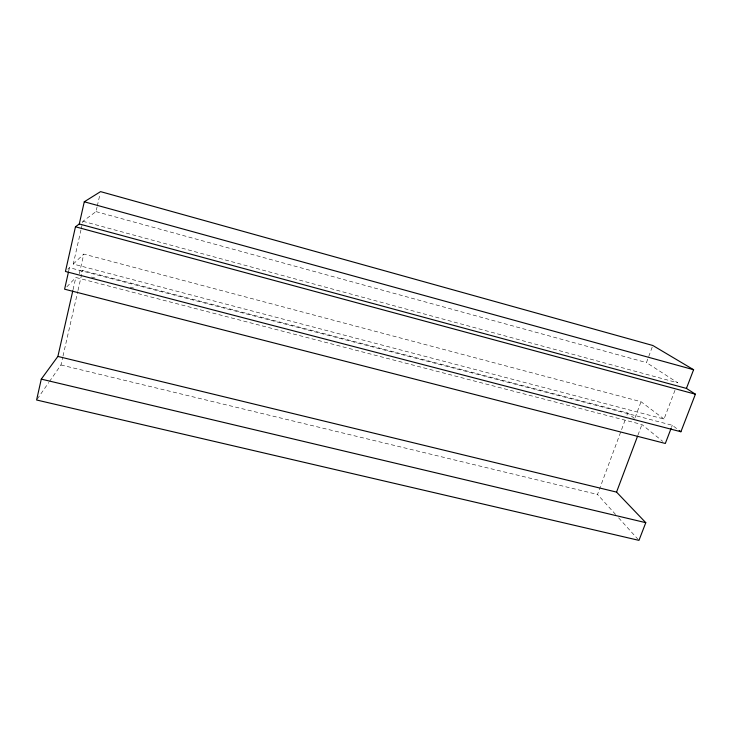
<?xml version="1.0" encoding="UTF-8"?>
<svg xmlns="http://www.w3.org/2000/svg" width="732" height="732" viewBox="0 0 732 732"><rect width="100%" height="100%" fill="white"/><g stroke="black" fill="none" stroke-linecap="round" stroke-linejoin="round"><path stroke-width="0.55" stroke-dasharray="3.66 2.75" d="M68.716 270.904L69.439 267.674L672.296 425.274L677.457 429.162M674.977 390.293L664.034 419.052L73.264 264.051L80.941 230.058M81.188 228.96L82.926 221.284L96.002 211.612L97.017 207.174M73.044 289.707L75.826 277.474L641.937 424.542L662.725 441.359M664.034 419.052L641.04 401.722L83.777 254.077L79.266 273.896L82.56 270.456L627.727 413.049L634.699 418.686M49.428 381.564L60.966 364.984L62.742 357.198M62.998 356.091L77.738 291.583M77.985 290.476L82.56 270.456M97.274 206.058L100.064 193.852M615.603 514.486L597.513 494.448L625.348 419.473M626.931 415.19L627.727 413.049M82.926 221.284L677.814 382.836L646.466 362.587L652.807 345.486M635.102 417.624L641.04 401.722M637.965 435.092L641.937 424.542M671.528 427.296L672.296 425.274M37.241 399.068L48.779 382.488M66.841 286.843L75.826 277.474M67.847 269.193L69.439 267.674M73.264 264.051L83.777 254.077M60.966 364.984L597.513 494.448M91.436 277.062L95.855 278.224M130.159 287.164L134.587 288.317M96.002 211.612L646.466 362.587M618.613 517.826L638.203 539.539"/><path stroke-width="1.1" d="M41.285 379.121L36.6 399.992L638.963 540.372L645.789 522.675L616.545 492.105L57.883 356.429L41.285 379.121L645.789 522.675M75.469 226.792L65.45 271.462L680.897 431.752L695.4 394.2L686.433 388.408L79.285 223.974L75.469 226.792L695.4 394.2M68.469 271.975L64.599 289.186L665.324 443.464L671.134 428.312M79.285 223.974L84.281 201.785L100.568 191.628L652.807 345.486L693.597 369.715L686.433 388.408M57.883 356.429L72.797 290.824M616.545 492.105L637.572 436.153M84.281 201.785L693.597 369.715M679.177 430.462L680.897 431.752"/></g></svg>
